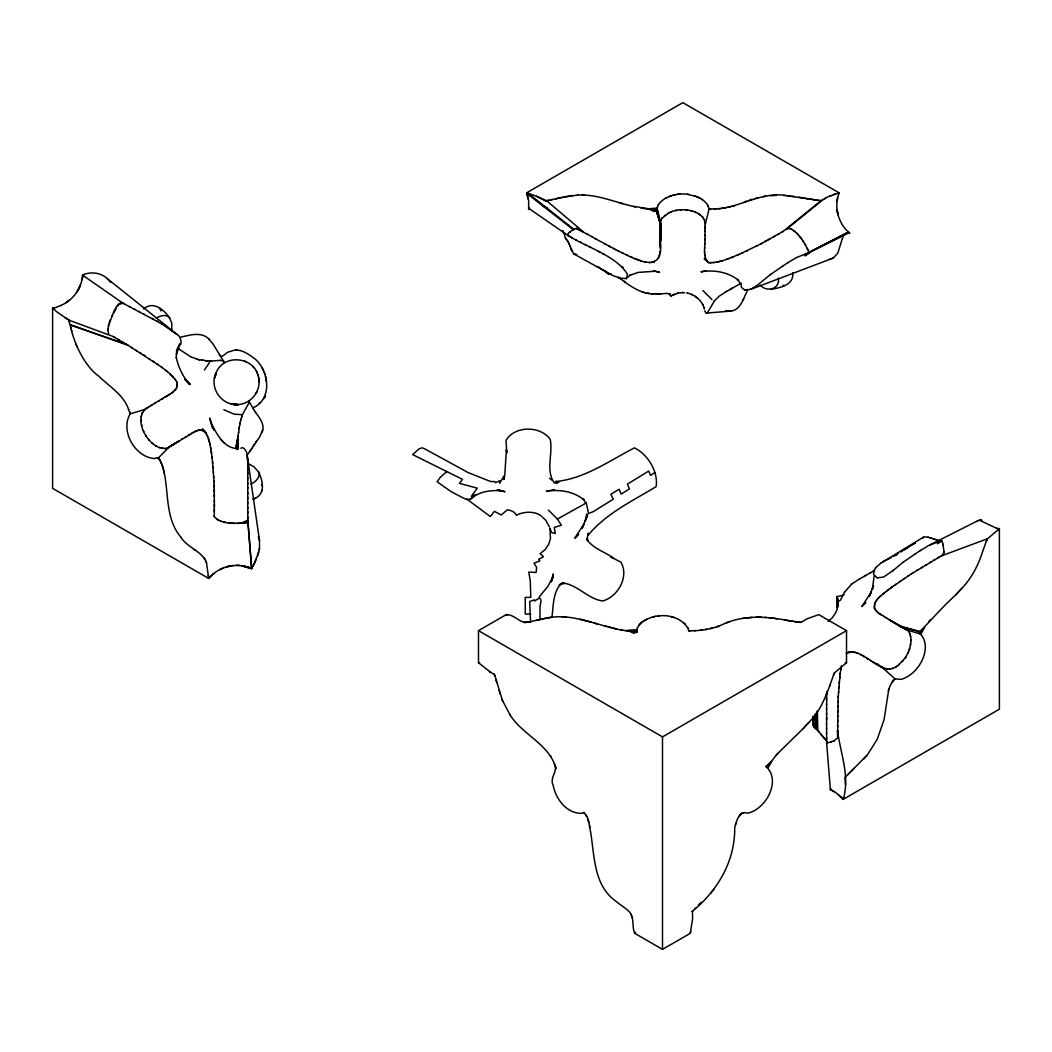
<?xml version="1.0" encoding="UTF-8"?>
<svg xmlns="http://www.w3.org/2000/svg" width="1052" height="1052" viewBox="0 0 1052 1052"><rect width="100%" height="100%" fill="white"/><g stroke="black" fill="none" stroke-linecap="round" stroke-linejoin="round"><path stroke-width="1.5" d="M247.812 502.869L247.785 512.495M247.759 487.51L247.812 503.014M692.124 911.571L693.018 910.611M826.583 723.618L826.648 743.172L830.383 789.487L836.13 792.787L843.165 799.375L999.4 709.179L999.4 528.722L996.546 528.222M826.622 718.766L826.583 723.868M837.3 598.246L837.458 607.241L837.208 597.615M837.76 720.554L837.76 721.685M214.371 501.62L214.371 500.384M236.831 449.27L236.845 443.129M247.812 478.818L247.825 478.095M622.6 253.072C640.063 261.685 663.628 272.968 660.446 241.75L660.485 222.8L660.564 240.711L660.945 228.06L657.066 209.966L654.12 211.597L649.373 208.861L633.567 206.376M837.721 716.912L837.721 715.702M848.556 232.755L848.556 231.979L806.082 253.94L839.772 237.147M247.838 498.609L247.851 497.872M247.785 483.881L247.799 483.157M826.609 719.463L826.675 691.861M826.556 704.735L826.57 704.012M53.836 307.776L52.6 307.934L56.847 311.892L68.774 320.11L112.564 336.285L127.384 344.846L161.811 367.253L169.333 373.21L175.342 379.614L177.144 382.586L177.183 385.492L176.512 388.214L172.16 392.685L144.058 409.688L130.172 413.83C119.981 430.899 134.998 457.383 154.67 458.554C160.206 454.951 161.061 464.234 162.981 467.535M815.274 728.102L814.721 714.571M838.155 697.515L840.193 673.004M214.384 504.105L214.279 516.65C222.406 525.356 236.989 523.475 247.877 522.331L247.785 511.864M247.759 488.233L247.825 463.34M826.583 699.672L826.596 698.949M826.53 708.351L826.53 709.087M539.926 619.654L540.044 606.268L541.136 600.363L539.65 597.838L534.6 601.008L534.429 599.89L529.669 601.494L530.55 622.376M739.464 254.255C729.444 258.121 719.068 263.552 708.062 262.513C701.645 254.834 706.129 243.538 704.971 234.793M814.472 727.261L812.88 725.091L813.025 716.386M826.543 728.247L826.543 729.01M214.292 509.102L214.306 511.693M214.358 506.617L214.161 485.367M247.864 473.808L247.864 473.071M826.635 694.662L826.635 693.926M813.827 726.603L813.853 724.092L813.709 726.472M660.446 224.313L660.077 248.062M660.196 244.879L660.498 222.051L657.145 208.086L658.394 204.561M837.76 712.072L837.813 710.863M838.115 702.394L838.128 701.184M214.24 515.625L214.279 516.65M704.985 230.493L704.985 235.701M704.748 310.827L705.248 311.602M812.894 716.451L812.907 725.157M704.958 231.453L705.037 228.074M705.037 228.363L705.169 226.048M704.695 248.43L704.708 247.378M622.613 630.227L620.641 629.898L636.736 632.449L637.078 628.149L640.523 623.389M657.171 207.218L657.079 210.689L651.057 208.94L657.132 208.953L647.953 208.822L657.145 208.086M660.446 224.234L660.538 220.946L662.05 218.106L668.822 213.017M910.874 640.589L910.914 639.498M744.763 290.076L741.436 287.354L741.108 283.974M877.315 577.89L873.62 574.458L874.146 570.302M826.662 743.185L833.92 740.976L837.734 737.662L837.708 725.407M874.133 576.233L872.332 589.186L873.489 586.293M660.958 235.661L661.024 233.702M837.984 707.233L838.023 706.023M176.315 357.956L176.605 350.145L179.682 343.754M813.946 726.735L814.629 727.419L814.761 724.065L815.852 724.052M660.748 238.672L660.682 239.751M704.787 244.222L704.827 243.17M704.971 240.001L704.985 238.949M843.165 799.375C850.24 776.442 840.324 753.048 837.471 730.285L837.721 737.689M837.668 726.616L838.22 696.358M237.489 448.415L237.371 440.564L240.08 422.562M626.19 278.583L627.505 274.704M654.186 262.369L654.239 261.29M660.143 245.944L660.34 242.788M838.773 687.955L838.838 686.746M247.812 517.045L247.812 518.031M826.583 737.899L826.583 738.885M838.562 692.768L838.628 691.558M141.231 416.947L141.297 415.935M238.633 432.661L238.672 431.991M944.104 552.787L944.157 552.129M240.001 422.865L242.381 414.725L249.403 402.153M704.472 308.946L704.09 307.749M839.141 683.142L839.246 681.933M705.064 227.311C707.523 209.295 679.382 205.995 667.888 213.438M259.476 548.592L259.502 540.544L247.207 455.437C247.47 451.676 243.209 445.759 240.816 448.257M551.853 617.445C553.589 606.215 552.655 593.026 560.729 584.084L559.204 584.833L564.306 583.465L561.913 582.9C577.18 584.097 588.147 599.324 602.783 600.942C618.037 596.76 629.385 576.351 620.851 562.11L610.817 557.021L613.658 558.125C604.624 551.787 592.749 548.46 586.424 538.926L587.95 540.846L587.371 537.178L588.239 533.167L588.344 534.968C606.268 513.363 632.502 500.976 656.119 486.642C658.513 471.927 647.756 454.24 634.461 447.876C609.437 460.658 585.096 478.45 556.363 481.5L559.02 482.053L555.469 481.461L557.258 483.355L554.141 482.75C545.449 470.257 553.181 453.294 550.183 439.249C540.268 425.6 514.704 425.521 505.999 440.433L506.762 452.847L506.406 449.612L504.75 475.451L503.829 479.541L504.066 475.885L499.568 483.249L499.713 480.777L495.36 482.658L494.874 481.606L490.508 481.487L467.982 472.506L424.074 448.481L421.878 447.863L419.025 448.888L412.621 454.582L462.538 479.383L459.382 483.381L477.292 488.154L471.388 496.281L475.438 494.729L470.915 498.819L468.232 499.647L465.221 498.977L451.334 491.81L437.106 481.75L440.249 477.371L446.903 471.454M840.022 674.569L841.403 665.903M107.791 329.723L107.869 328.855M839.798 677.028L839.667 678.303M82.464 276.439L82.621 274.888C90.985 271.482 100.703 272.363 107.712 278.951L176.236 333.786C180.615 335.549 182.706 344.201 179.616 345.358M528.814 207.862L529.616 208.151L528.867 207.901L528.656 209.48L528.656 200.748L526.697 192.792L682.84 102.636L839.115 192.858C833.71 206.757 838.089 223.826 849.806 233.189L848.793 232.834L806.397 253.861L848.556 231.979L848.793 232.834M778.401 278.123C780.084 289.09 766.934 292.719 760.241 285.105M792.708 272.889C794.063 285.316 780.216 287.643 770.958 289.353M660.446 241.802L660.564 240.763M837.182 201.024L837.629 197.395M214.779 376.34C211.163 389.266 221.012 403.521 234.478 404.389M259.265 549.565L259.515 548.053M837.458 607.241L837.563 606.465M659.814 252.178L659.959 251.165M238.173 435.962L237.962 437.237M874.304 605.913C875.264 598.443 882.786 594.604 887.967 590.054M812.828 724.894L813.683 724.092M238.935 428.519L239.159 427.125M692.426 911.242L692.624 918.646L690.283 933.321L662.497 949.364L634.619 933.269C631.673 926.181 634.777 916.779 628.675 911.098C624.941 907.679 620.548 905.088 616.696 901.827C593.512 885.968 594.617 856.473 590.593 831.816C589.002 826.267 588.844 810.566 580.546 813.354C566.292 812.854 555.772 798.862 553.286 785.765C548.973 777.783 558.638 770.919 554.378 763.949M252.809 407.887C272.363 399.839 269.522 371.198 255.097 359.048C248.456 353.959 239.12 347.068 230.414 351.539C226.706 350.71 221.236 360.363 219.487 354.511M842.192 238.988L837.826 253.137L833.302 258.016L750.865 289.313L744.553 290.01M840.719 669.677L840.942 668.414M171.765 331.104L171.818 323.398L169.688 318.033C163.967 309.656 153.263 300.504 143.637 308.972M235.99 448.178L237.739 438.566M552.247 579.323L553.247 573.971L551.274 581.901L553.352 576.049L547.776 586.503L539.203 596.905M82.424 276.452C81.188 289.221 72.417 300.596 60.661 305.553M659.367 255.084L659.538 254.124M235.727 448.415L237.371 440.564L237.463 448.599M237.108 441.814L236.976 442.471M262.198 432.043C264.986 425.021 260.252 418.578 256.162 413.265M910.427 645.06L910.664 643.89M262.645 429.926L259.712 436.896L246.773 455.779M907.902 653.305C910.795 646.27 912.978 637.025 907.929 630.45L896.528 624.046M239.672 424.324L239.83 423.601M108.29 326.173L108.514 325.213M258.069 554.062L259.371 549.105M586.858 513.863L585.254 520.858L587.568 515.072M636.736 632.449L636.697 631.7L633.777 633.37L628.833 630.621M875.027 603.046L875.935 601.1M258.726 551.892L258.476 552.773M694.386 195.856C700.763 197.894 707.746 201.945 709.074 209.019L705.34 224.115L705.3 222.235M176.986 386.084L177.144 384.532M240.75 419.88L241 419.143M81.767 279.964L83.739 275.006M874.777 604.032L874.422 608.424L878.183 612.829L902.826 627.873M214.384 378.352L215.791 373.473M241.973 416.158L241.736 416.947M660.524 221.301L660.774 220.499M142.02 413.252L142.27 412.384M692.453 911.216C717.753 890.544 735.138 861.075 734.717 827.635C736.479 821.441 738.925 810.053 747.67 813.222C766.001 809.317 781.57 780.479 766.04 766.527M888.309 690.743C889.256 687.429 890.728 684.273 892.688 681.433C894.529 676.318 900.117 681.249 903.629 678.408C920.027 672.504 933.887 645.678 918.935 632.568M658.789 256.846L659.052 255.991M109.145 323.109C112.183 318.519 116.456 297.9 124.32 303.897M214.608 377.76L216.068 373.013L214.621 377.418M242.184 415.395L242.407 414.672L234.109 414.172L223.866 409.728M843.73 235.096L843.572 235.622A9.231 5.326 60 0 0 843.494 235.885L842.363 238.633M237.673 404.468C252.007 404.389 262.527 388.793 258.135 375.419M254.032 564.017L258.332 553.221M835.775 612.632L832.303 617.84L828.121 621.351M836.038 611.764C838.694 608.832 837.405 597.365 837.116 597.049M735.414 824.742L735.913 823.151M888.795 689.192L884.061 719.673L877.236 739.28L867.532 754.665L845.032 777.52L845.506 784.687M257.569 555.627L257.793 554.904M176.381 354.603L179.221 346.292M768.118 765.238L777.612 753.587L803.11 728.655A69.222 39.963 -60 0 1 808.751 722.527C822.217 709.337 827.74 691.164 833.934 673.938A12.519 7.232 -60 0 1 834.341 672.978L846.518 662.681L846.518 630.648L818.772 614.631L807.042 618.8L801.151 622.376L789.986 620.904L792.748 621.324M982.91 550.761L986.815 539.978A12.519 7.232 -60 0 1 987.223 539.018L999.4 528.722M214.91 376.774L216.423 372.474M247.877 463.564L253.756 466.562L258.779 472.19C260.501 477.582 255.399 481.921 251.034 483.959M829.541 686.088L829.804 685.378M982.686 551.419C978.321 565.095 971.693 578.179 961.633 588.568A69.235 39.963 -60 0 0 955.992 594.709C942.684 606.439 931.059 620.575 918.698 632.66M246.405 522.555L247.877 521.582L247.601 522.371L240.224 523.212M214.779 377.089L216.331 372.842M110.263 319.874L107.777 329.46L108.645 333.905M909.23 649.755L909.678 648.571M908.336 652.135L905.364 657.789L898.526 664.917M707.549 312.589L714.466 300.819M840.548 599.956L844.795 591.776M262.145 490.377L261.948 490.889M833.473 675.055L833.776 674.293M986.355 541.096L986.671 540.347M78.466 289.576L80.386 284.868M264.525 397.63L265.367 395.578M255.518 560.861L254.321 563.425M833.934 673.938L834.446 672.741M986.815 539.978L987.328 538.795L941.514 555.851L944.157 552.668L942.934 544.121M255.741 560.295L256.083 559.467M825.859 695.964L826.267 695.017M743.014 300.057L747.801 289.616M587.568 514.954L582.19 528.17L584.202 523.594L574.773 538.19L578.666 534.1L575.773 537.138M873.462 585.938L869.268 596.497L871.28 591.921L861.838 606.531L865.73 602.428L862.837 605.465M176.249 388.569L176.618 387.78M111.696 316.481L112.235 315.337M254.229 563.622L253.269 565.529M743.685 298.689C741.265 304.094 737.662 310.34 731.14 311.063L706.536 313.088M77.506 290.97L79.742 286.446M253.085 565.897L253.466 565.161M253.177 565.713L251.612 568.632L241.316 565.739M254.545 444.062L253.361 446.219M658.302 204.719C665.022 195.488 678.093 192.726 688.902 194.488M767.973 768.039L771.773 761.319M924.655 627.36L920.855 634.093L907.1 630.03L888.979 619.654M690.743 931.507L690.283 933.321M842.849 798.981L843.625 797.561M922.749 537.993L924.208 536.836L928.272 537.256M768.828 764.659L767.21 767.644L769.446 764.133M921.71 630.713L920.092 633.698L922.328 630.174M874.396 569.855L875.632 568.001M263.881 398.563L264.959 396.604M113.458 313.049L115.378 309.683L114.694 310.735M905.312 657.855L905.956 656.724M76.546 292.364L79.11 288.011M654.778 472.545L650.557 475.412L648.676 471.046L627.413 484.17L629.438 488.93L621.193 494.098L619.102 489.272L610.936 494.216L613.237 499.227L593.236 511.68L588.581 513.481L586.135 502.448M114.063 311.905L116.088 308.604M977.229 521.121L979.096 520.319M851.765 583.965L844.611 592.013M216.436 371.961C224.405 353.853 253.335 356.773 258.174 375.511M765.856 766.553L768.486 764.922M255.754 393.658L257.043 391.673M738.938 816.707L739.385 816.023M891.82 682.748L892.267 682.064M981.069 519.872L979.096 520.319M204.404 370.041L209.545 362.467M251.362 449.27L252.02 448.323M175.723 389.253L174.606 390.752M658.026 258.45L658.539 257.714M740.082 814.984L741.897 812.88L743.028 812.999M892.964 681.038L895.042 678.842L880.984 666.442L882.838 667.731M839.798 600.705L839.325 600.916M117.745 306.119L118.192 305.501M876.303 567.186L875.474 568.198M256.517 441.235L255.833 442.103M661.892 218.408L662.431 217.725M714.242 301.096L718.95 296.362L726.577 291.378M846.781 652.897L846.202 653.621C864.586 644.771 881.247 681.472 899.421 664.285M876.697 600.205L877.447 599.298M922.893 537.782L923.301 537.256L880.932 563.109M249.837 451.203L250.626 450.269M876.316 567.173L880.682 563.254M53.218 308.512L60.819 305.488M713.821 889.584L710.692 893.082M866.677 755.665L863.587 759.136M803.11 728.655L808.751 722.527M955.992 594.709L961.633 588.568M52.6 307.934L52.6 488.325L208.73 578.468C218.974 566.081 237.081 562.07 251.783 568.343L242.986 566.042L251.678 568.54L247.851 520.082L241.5 523.12M634.619 933.269L635.592 932.177M902.077 661.761L902.918 660.84M777.678 753.521L776.166 755.112M930.56 619.562L929.048 621.167M591.96 236.726L576.417 228.376C574.155 229.047 563.754 234.386 569.066 236.108M157.182 457.765L158.418 457.883L169.096 447.061L178.261 441.485M878.17 598.312L879.051 597.418M565.305 237.752L568.08 241.644L573.669 253.808L612.948 275.624L620.456 278.254L626.348 278.517M849.122 773.299L850.121 772.299M639.024 624.888C651.661 611.909 678.356 612.132 687.916 628.36M569.697 232.479L570.434 231.742M699.633 903.852L699.659 903.839A45.052 26.011 -60 0 0 698.436 905.049M852.514 769.906L852.541 769.88A45.052 26.011 -60 0 0 851.318 771.103M213.858 573.485L208.73 578.468M224.655 362.677L220.447 356.273M671.097 296.125L669.44 293.534M879.998 596.589L880.945 595.748M626.256 278.609L630.608 274.769L629.964 275.243L638.34 272.389L655.278 271.245M920.645 631.608L921.368 630.963M750.589 289.405L757.401 285.21L770.537 274.427M892.819 570.789L903.076 562.241M882.865 594.078L884.956 592.447M919.317 632.383L923.866 628.452M770.971 762.411L765.817 766.606M893.332 570.368L883.68 577.022L877.118 577.837M252.993 408.215L248.772 400.983M943.289 554.733L911.703 573.669M839.115 192.858L827.385 197.04L821.073 200.682L782.912 231.545L760.78 243.906L739.424 254.282M822.94 199.722L786.317 229.441L788.987 228.389L791.919 229.375M173.12 391.909L171.45 393.185M886.941 590.856L889.006 589.291M851.489 584.176L859.116 579.192M66.986 302.016L69.734 299.912M251.283 568.422L252.099 567.817M830.87 788.671L830.133 789.408L834.565 791.893M253.203 499.24C265.643 494.742 263.276 482.276 258.779 472.19M888.019 590.027L892.122 587.029M891.136 587.752L908.547 575.786M770.288 274.611L782.819 266.051M902.826 562.439L915.358 553.865M895.239 584.767L896.265 584.018M903.379 579.021L904.431 578.284M903.865 549.749L905.259 548.75M892.175 587.003L893.201 586.266M245.208 522.726L247.864 520.832L243.959 522.91M782.557 266.235L787.961 262.592M915.095 554.049L920.5 550.42M169.096 447.061L168.254 447.639L193.147 432.556M977.966 520.622L929.218 545.278L930.152 544.857M900.933 551.84L902.182 550.972M156.222 318.191C160.088 315.692 166.44 313.693 169.753 318.125M664.391 215.765L665.232 215.187M641.286 622.639L643.219 621.324M179.129 440.985L169.977 446.442M151.751 405.283L150.791 405.862M259.16 403.258L260.081 402.64M791.262 228.968C800.007 234.372 805.385 243.827 809.304 253.059L805.082 255.925L804.438 254.439L796.627 257.49M943.289 545.186L941.842 540.886L937.621 543.739L936.977 542.253L929.547 545.133M899.368 581.901L900.394 581.191M787.685 262.776L796.693 257.451M920.224 550.604L928.351 545.751M168.833 394.973L169.727 394.368M912.689 572.998L907.6 576.351M644.205 620.667L647.545 618.944M181.707 439.223L182.575 438.658M895.778 666.823L896.698 666.232M166.979 396.104L167.912 395.539M895.462 555.009L898.145 553.313M900.828 551.603L904.838 549.052M470.915 498.819C479.107 491.521 490.219 490.087 500.739 490.732L497.28 489.982L505.052 491.744L497.57 489.667M904.549 549.657L908.573 547.119M912.597 544.581L915.279 542.885L904.26 549.617M929.692 562.702L930.744 562.044M896.199 554.93L896.922 554.483M926.496 564.687L925.497 565.318M933.86 560.098L934.978 559.454M65.5 302.923L68.459 301.096M165.085 397.288L166.045 396.709M162.245 399.024L163.191 398.445M824.4 198.841L825.873 197.934M154.565 403.508L155.591 402.903M782.109 232.032L783.175 231.387M922.262 567.252L921.25 567.856M148.884 406.993C131.763 415.593 145.255 443.326 160.193 447.797M158.444 401.325L159.404 400.759M171.713 445.206L172.633 444.667M893.871 556.271L897.198 554.312M188.795 435.002L189.662 434.489M777.875 234.583L778.94 233.952M818.916 731.85L812.946 724.092L812.788 724.775M185.297 437.145L186.191 436.633M490.916 672.478L478.489 662.747L478.489 630.648L506.341 614.565C513.915 614.381 519.267 622.416 526.25 622.521M478.489 630.648L662.497 736.887L846.518 630.648M174.474 443.615L177.236 442.05M866.006 575.352L864.192 576.391M874.685 570.408L872.897 571.42M732.429 288.13L741.121 283.172M865.757 575.497L869.938 573.103M869.951 573.09L873.121 571.302M938.174 557.639L939.41 556.968M726.327 291.509L730.062 289.471M731.39 288.721L729.812 289.602M731.903 288.419L732.679 287.985M859.352 579.06L864.442 576.246M731.364 288.721L732.166 288.274M548.394 510.049L557.415 519.07L585.885 503.172M916.936 570.289L918.015 569.684M193.91 432.122C209.966 422.878 210.4 448.915 212.267 458.396M919.658 632.16L920.303 631.818L899.052 625.73M760.543 244.025L761.622 243.433M764.843 241.618L765.935 241.026M191.438 433.529L195.554 431.294M768.052 239.869L770.274 238.672M883.167 561.676L883.969 561.255M883.693 561.4L887.467 559.48M773.536 236.937L774.627 236.358M756.164 246.286L757.256 245.721M672.504 295.217L673.175 294.862M673.845 294.521L674.595 294.165M788.145 195.843C763.489 190.859 742.331 206.284 718.726 208.73M253.059 499.305L255.241 498.201M219.855 569.605L223.037 568.198M889.348 558.573L888.269 559.085M890.649 557.941L890.926 557.81M689.639 630.792C700.514 630.845 711.547 629.201 721.593 624.98C742.896 614.421 767.355 616.367 789.96 620.904M666.718 197.697L665.535 198.236M746.236 251.231L747.367 250.718M669.072 196.632L671.597 195.711M670.874 212.083L671.899 211.623M741.739 253.269L742.87 252.769M737.163 255.255L738.32 254.768M833.21 741.239L834.039 740.91M744.185 202.05L746.71 201.037M829.37 196.237L831.382 195.448M833.421 194.62L835.512 193.792M197.973 430.36L196.461 430.952M733.691 256.701L731.258 257.608M507.695 614.947L506.643 615.341L506.341 614.565M722.698 260.725L721.554 260.962M830.607 742.212L831.474 741.897M168.254 447.639L165.664 448.586L159.312 447.547M728.904 258.476L726.472 259.292M118.981 304.501L122.913 303.147L162.179 324.134M892.122 668.559L893.016 668.244M749.432 200.13L752.114 199.209M804.162 254.531L809.304 253.059M726.445 622.784L729.089 621.903M848.267 652.082L848.951 651.859M833 258.161L829.502 259.252M716.728 626.847L719.305 626.045M677.58 293.245L678.369 293.035M672.938 195.33L675.66 194.594M652.595 617.103L655.304 616.367M936.701 542.359L941.842 540.886M732.718 206.337L734.691 205.771M719.068 261.593L720.304 261.251M610.699 274.059L608.332 274.007L606.715 272.586M611.067 273.967L609.069 274.099M675.41 210.624L676.594 210.321M754.955 198.499L757.821 197.763M561.4 197.592L577.614 195.028M554.457 489.601L546.409 491.31C559.269 489.114 573.458 491.363 583.807 499.7L583.255 498.753L585.701 503.158M527.986 622.166L544.87 618.497M226.246 566.949L231.23 565.805M710.389 628.557L712.375 628.11M555.916 198.815L557.165 198.526M557.81 198.381L562.097 197.434M537.467 620.154L536.191 620.443M542.438 619.049C569.119 611.383 594.972 624.901 620.746 629.924M558.507 198.236L545.58 200.945M539.61 619.681L538.151 619.996M716.649 262.211L717.832 261.948M220.828 360.336L209.309 361.165M670.453 295.033L667.336 293.363L659.117 294.073M559.217 198.065L559.953 197.907M563.491 197.105L564.319 196.921M730.732 206.784L727.392 207.494M541.057 619.365L541.754 619.207M889.44 669.322L890.321 669.125M552.313 199.578L550.814 199.893M165.348 448.586L166.111 448.415M227.889 566.489L232.886 565.463M530.905 621.574L528.788 622.008M546.632 200.735L547.513 200.564M528.393 622.087L523.909 622.508M705.866 270.851L700.934 271.824C713.795 269.628 727.984 271.876 738.346 280.213L737.794 279.267L740.227 283.672M547.934 200.472L548.736 200.314M820.402 200.616L821.494 200.603M650.267 262.671L649.163 262.698M179.918 337.35C189.478 335.246 201.484 331.051 209.322 339.454M566.121 196.54L567.081 196.369M849.529 651.806L851.462 651.609M545.778 618.313L547.737 617.971M763.002 196.658L765.54 196.211M742.659 618.431L752.246 617.379M572.419 195.54L568.08 196.198M550.893 617.445L548.763 617.8M198.789 430.202L199.564 430.084M724.526 207.954L725.722 207.757M653.305 262.408L654.305 262.25M705.366 629.53L707.049 629.267M720.778 208.533L721.567 208.414M700.435 630.306L702.131 630.056M722.474 208.27L723.487 208.125M660.432 293.929L651.675 293.824M677.12 194.41L680.052 194.041M683.064 292.587L678.238 293.048L671.071 295.954L669.532 293.442M658.236 615.999L659.709 615.801M680.302 209.848L681.696 209.742M478.489 662.747L479.567 662.602M710.521 262.698L711.297 262.619M713.256 262.605L714.308 262.474M658.46 294.152L657.224 294.271M242.775 523.028L244.025 522.91M211.531 361.191L210.887 361.23M625.756 630.556L636.802 629.859M720.002 208.625L709.14 209.019M770.524 195.751L776.468 195.343M651.267 262.487L652.266 262.435M715.728 208.888L716.662 208.848M784.174 285.486L783.082 285.316M714.124 208.94L714.9 208.914M731.14 311.063L725.643 310.866M694.557 630.687L695.385 630.661M852.173 651.596L853.711 651.885M562.084 616.722L565.95 616.88M577.614 195.028C597.589 194.015 616.222 202.852 635.421 206.889M582.427 194.949L584.333 194.909M656.356 294.218L655.58 294.205M210.124 361.178L198.644 359.679L191.017 356.93M801.151 622.376L799.744 622.35M530.892 614.039L525.277 614.105L525.224 597.444L530.787 597.312L530.261 580.533L528.722 572.078L536.073 572.472L536.691 567.409L533.943 563.201L539.873 560.887L538.637 559.375L543.476 556.692L540.097 553.654L545.238 549.512L548.697 544.292L550.472 538.637L549.959 528.236L551.59 532.496L555.298 533.495L554.272 527.433L561.347 525.198L557.415 519.07M710.56 209.019L709.232 209.019M235.806 349.961L236.924 349.961M237.66 523.317L238.962 523.317M236.266 565.424L239.659 565.437M220.539 360.336L223.563 361.257L224.576 362.572M688.889 630.792L690.217 630.792M233.741 523.304L235.043 523.317M756.112 617.116L761.556 617.261M689.126 630.792L687.719 627.505M646.099 208.783L656.921 210.571M783.595 195.54L785.252 195.593M886.928 669.453L887.73 669.48M576.759 254.558L576.009 254.492M525.224 622.14L527.88 622.258M233.018 404.402L238.094 404.796L232.255 404.257L237.805 404.547M628.228 630.595L636.776 630.727L630.7 630.713L636.578 632.344M232.255 404.257L238.383 404.691M687.022 292.982C695.017 294.599 702 300.57 704.367 308.446M764.909 617.366L766.421 617.485M237.976 448.612C224.089 448.336 218.185 435.791 211.807 424.89L214.174 430.242L209.65 418.117L212.346 427.783M979.859 520.398L996.546 528.222M232.479 523.199L228.718 522.844L229.954 522.976M786.764 195.711L816.891 200.143M645.428 208.73L641.089 208.151M769.157 617.761L771.773 618.024M682.353 292.509L684.642 292.745M687.206 292.995L687.745 293.179M789.5 195.974L790.828 196.119M685.602 209.861L686.877 209.992M709.679 262.776L707.891 262.303M653.213 294.06C639.682 293.547 628.728 285.053 618.405 277.189L618.931 277.57M206.981 361.033L205.442 360.797M794.484 196.527L792.169 196.251M771.879 618.024L774.14 618.3M645.612 292.811L644.876 292.719M199.38 359.784L198.644 359.679M821.02 200.695L816.365 200.064M819.416 200.498L818.272 200.34M230.625 403.613L236.595 404.402M799.388 622.311L797.455 622.048M231.361 403.758L237.121 404.586M810.329 199.13L811.421 199.301M647.795 293.1L649.36 293.337M201.563 360.073L203.128 360.31M813.63 199.643L811.973 199.38M815.261 199.893L814.169 199.722M796.509 621.916L794.365 621.587M576.312 254.545L573.669 253.808M786.62 620.378L784.49 620.022M809.711 199.038L806.963 198.604M575.207 254.36L574.221 254.097M775.245 618.471L777.362 618.8M788.698 620.706L787.33 620.483M798.718 197.197L802.452 197.829M545.528 200.958L536.691 196.303L526.697 192.792M225.207 522.265L224.102 522.042M806.266 198.486L804.833 198.249M803.307 197.973L804.096 198.118M846.518 662.681L845.492 662.497L845.69 663.483M687.482 194.225L696.95 196.75M542.779 206.06L547.448 208.02M936.504 539.873L928.035 537.191M616.84 629.043L613.224 628.149M653.226 270.824L659.578 272.258L656.053 271.455M161.982 448.31L162.863 448.52M644.495 261.803L645.678 262.079M580.073 619.286L585.583 620.667M604.768 625.914L607.057 626.466M591.29 622.258L585.662 620.693M643.495 292.338L642.825 292.154M197.289 359.324L196.632 359.127M619.983 202.944L622.679 203.654M901.327 627.018L900.578 626.597L920.303 631.818M251.783 568.343L247.943 567.317L251.244 568.501M930.218 537.703L931.165 538.019M609.226 627.058L611.291 627.636M690.599 210.702L691.769 211.018M671.413 616.801L674.043 617.629M933.032 538.585L933.834 538.821M200.393 429.952L201.103 430.163M640.852 260.725L639.563 260.291M618.971 277.61L619.865 278.109M594.183 623.034L596.918 623.902M220.105 520.924L221.038 521.227M126.279 344.214L70.076 324.923L68.669 319.611L65.027 317.665M937.49 540.228L939.581 541.083M854.54 652.122L855.342 652.424M935.557 539.531L937.989 540.412M244.524 361.112L245.997 361.664M631.187 257.043L632.357 257.503M637.131 259.344L638.354 259.805M634.724 258.476L635.908 258.95M938.003 540.426L940.12 541.307M544.91 206.823L543.818 206.337M691.506 294.389L692.229 294.691M856.999 653.108L857.906 653.529M218.5 520.253L216.475 519.149M695.109 212.188L696.135 212.649M536.691 196.303L546.632 200.735L583.4 231.94L576.233 228.442M627.768 255.465L626.624 254.952M627.439 274.256C616.117 255.702 587.568 247.707 568.488 235.819L528.932 208.52M622.153 252.861L623.271 253.387M622.521 253.032L615.591 249.574M706.313 313.036L705.576 312.418M202.536 430.399L204.864 431.044L202.471 428.743M617.734 250.731L618.826 251.283M595.143 238.58L615.749 249.653M610.055 274.204L602.691 269.864M599.601 252.099L598.299 251.428M153.368 319.072L152.067 318.401M609.069 246.234L610.16 246.786M489.417 671.715L494.558 674.424L502.356 700.303L510.299 715.307M179.037 349.146L178.498 348.764L190.517 356.641M575.812 239.619L576.483 239.948M129.58 306.579L130.251 306.921M139.561 311.8L138.903 311.458M585.136 244.485L585.793 244.84M589.764 246.891L590.422 247.233M143.532 313.864L144.19 314.206M580.48 242.026L581.138 242.381M134.248 308.999L134.906 309.354M698.133 197.276L700.343 198.447M613.434 248.417L614.513 248.995M604.795 243.998L605.82 244.537M887.073 618.642L886.297 618.129M899.802 626.177L905.759 629.346L900.578 626.597M571.157 237.252L571.828 237.62M875.225 663.181L879.104 665.258M602.783 253.795L604.058 254.492M156.551 320.768L157.826 321.465M113.642 336.85L114.707 337.429M586.648 233.689L587.713 234.28M896.764 624.191L906.429 629.688L889.939 620.18L890.834 620.68M155.604 445.614L156.524 446.127M877.197 664.114L878.157 664.667M838.694 600.771L837.747 599.206M870.517 660.498L871.451 661.037M596.063 239.12L591.75 236.608M866.769 658.499L867.69 659.025M139.837 352.486L140.85 353.077M876.211 663.654L883.759 668.375M541.859 516.585C535.126 510.154 521.871 511.89 516.453 515.362C515.099 511.653 510.956 510.536 507.445 509.72L501.252 514.98L494.374 511.351L490.324 516.558L466.772 499.016M117.877 339.27L118.929 339.875M892.583 621.732L894.266 622.771M873.305 662.155L874.238 662.707M844.098 594.919L837.024 596.734L837.221 608.003M122.058 341.755L123.11 342.387M881.839 615.315L880.09 614.184M860.575 654.752L861.443 655.264M135.59 350.014L136.629 350.645M162.153 324.108L177.17 334.641M128.37 345.45L69.958 324.516M863.179 656.382L864.06 656.921M883.627 616.393L884.522 616.959M701.447 199.038L702.46 199.67M699.015 214.174L699.896 214.726M602.336 269.641L599.522 267.787M131.487 347.37L132.513 348.028M143.927 355.037L144.952 355.694M148.963 358.508L149.989 359.179M153.066 361.191L154.092 361.875M598.457 267.077L599.022 267.458L597.93 266.708M82.924 275.374L122.913 303.147M157.182 363.939L158.247 364.676M625.269 282.173L623.652 281.029M897.54 624.664L898.303 625.19M879.327 613.632L877.802 612.474M567.62 240.855L566.41 239.685M161.245 366.846L162.271 367.595M180.891 537.178C187.138 547.605 201.379 550.735 206.218 561.952M193.963 549.512L195.133 550.354M694.964 296.269L697.489 298.124M619.444 277.965L621.377 279.372M704.156 258.884L706.563 260.686M549.617 478.371L552.024 480.172M621.982 266.445L623.402 267.681M837.721 599.022L837.681 604.098L836.945 596.392M816.865 729.431L815.839 728.589L815.668 724.052L815.655 728.431L815.616 713.953M528.038 193.173L573.879 229.283L573.235 229.638L526.986 193.568L528.249 198.999M683.853 622.85L685.496 624.296M165.309 369.923L167.36 371.606M248.759 401.351L249.363 402.022M838.891 795.102L841.692 797.534M816.036 728.747L814.958 727.76M151.975 442.866L152.869 443.628M794.641 231.269L793.918 230.638L795.365 231.927M184.573 379.417L190.478 384.585L185.836 380.035L189.557 384.44C182.943 376.761 178.327 367.266 176.249 357.351M816.654 729.26L818.574 731.311M208.914 339.112L213.135 344.096L219.789 355.063M107.199 278.596L110.71 282.436M208.151 575.746L209.808 577.259L208.638 578.127L206.534 563.096M877.118 611.843L875.856 610.594M702.92 290.562L711.954 299.583M542.793 517.466L545.593 520.096L549.42 526.881M170.266 374.118L171.213 375.012M493.848 673.951L495.058 676.475M702.171 216.567L702.841 217.212M838.023 193.134L838.786 193.884M220.46 439.197L224.589 443.247M705.879 312.72L705.524 312.352M567.462 234.767L568.488 235.819M252.98 366.714L254.071 367.845M796.837 233.268L797.574 234.07M818.745 731.6L827.556 742.081M172.16 375.853L173.041 376.813M554.996 765.409C547.29 743.383 522.41 734.349 510.299 715.307M824.676 738.662L820.81 734.204M180.918 537.217C164.401 517.808 169.333 490.692 162.981 467.535A37.109 21.421 60 0 0 162.376 465.747M174.461 378.575L175.737 380.298M799.086 235.793L801.322 238.633M583.886 812.262L584.57 813.117M706.826 260.975L707.365 261.646M148.556 439.328L149.345 440.341M204.22 557.981L205.166 559.546M606.951 272.902L606.136 271.837M981.187 519.912L981.897 520.858M550.512 755.954L550.972 756.612M255.202 411.832L255.807 412.726M205.324 431.754L205.837 432.543M874.975 609.213L875.435 609.91M255.32 412.003L254.15 410.188M261.461 484.722L262.106 485.695M159.654 308.42L161.061 310.932M160.588 461.657L158.418 457.883L159.036 458.909M802.821 240.698L803.478 241.75M253.874 409.741L252.875 408.005M702.512 304.146L702.92 304.817M605.558 270.903L606.136 271.824M256.28 371.119L257.28 373.25M804.885 243.998L805.516 245.063M158.418 457.883L159.786 460.224M568.067 241.618L568.461 242.512M704.63 219.75L704.367 219.289M707.601 204.916L708.259 206.586M585.675 815.024L586.464 816.431M688.692 630.779L688.337 630.082M705.458 258.411L705.248 257.503M837.944 599.969L837.787 599.416M145.61 435.133L146.215 436.278M565.818 238.791L562.925 230.533M706.392 260.12L706.799 260.935M631.055 914.346L631.476 915.201M262.132 367.858L263.473 370.606M807.318 248.509L807.831 249.64M161.232 462.959L161.6 463.774M568.83 243.354L569.185 244.156M143.782 431.557L143.309 430.492M128.489 409.136L130.172 413.83L129.593 411.726M207.178 435.725L207.56 436.606M264.276 372.5L265.012 374.538M70.326 325.818C73.495 340.809 83.042 364.742 98.717 376.143C109.25 386.492 123.676 394.737 128.62 409.465M555.167 765.803L555.614 766.869M502.79 701.342L501.988 699.317M587.673 819.035L588.055 819.942M161.798 464.234L162.166 465.142M555.351 766.224L556.074 768.565M570.197 246.904L569.855 245.773M571.762 250.994L571.473 250.258M76.099 344.517L76.901 346.542M571.328 249.889L570.855 248.561M176.802 382.034L177.144 382.889M632.068 916.647L632.423 917.896M206.179 561.847L206.547 563.175M206.245 433.319L206.494 434.029M657.776 215.923L660.459 223.55L661.011 229.901L660.261 226.851M588.252 820.507L588.265 820.547A37.057 21.395 60 0 1 588.87 822.335M208.27 438.645L208.664 439.815M499.858 693.123L500.121 693.952M909.638 633.041L909.901 633.83M257.858 374.722L258.332 376.103M499.042 690.572L499.305 691.401M258.345 536.559L259.502 540.544M496.781 682.603L496.491 681.604M70.602 326.804L70.905 327.829M495.965 679.723L496.347 681.104M258.582 537.388L258.831 538.243M71.575 330.157L71.852 331.183M208.993 441.025L209.322 442.248M69.169 321.675L68.998 321.005A10.783 6.22 60 0 1 68.774 320.11L68.774 320.11M660.288 227.837L661.116 231.795M837.3 211.531L838.128 214.871M657.29 214.661L656.172 210.084L660.459 223.55L661.064 230.848M163.454 469.757L163.113 468.206M209.677 443.497L209.953 444.772M910.427 635.566L910.624 636.486M998.374 528.538L998.572 529.537M210.492 447.297L210.742 448.56M247.207 455.411L247.864 464.024M265.932 378.457L266.301 380.495M837.8 601.744L837.024 596.734L837.602 605.676L837.247 597.838M265.459 376.432L266.353 381.547M837.76 600.955L837.024 596.694L837.721 603.322L837.51 599.403M211.176 451.071L211.583 453.517M589.87 827.49L589.554 825.531M163.665 470.731L163.994 472.743M874.501 608.529L874.33 606.82M212.096 457.186L214.043 482.276M141.652 424.587L141.823 425.731M837.155 209.821L837.668 213.214M660.932 228.034L661.011 229.901M704.814 254.584L704.932 255.57M247.549 458.619L247.654 459.934M212.675 462.012L212.793 463.209M258.608 377.773L258.989 381.679M247.877 521.582L251.612 568.632M213.096 466.799L213.188 467.995M213.424 471.572L213.517 472.769M238.291 448.77L237.62 439.21L237.791 449.007M704.603 251.546L704.669 252.585M141.113 420.077L141.192 421.168M213.727 476.332L213.793 477.516M213.964 480.83L214.227 487.05M214.266 489.443L214.332 491.849M817.404 710.85L817.759 730.219M247.93 468.811L247.93 469.613M247.917 468.206L247.93 468.903M816.668 711.731L816.878 729.444M814.761 724.065L814.8 727.589M826.596 713.545L826.596 714.282M247.825 492.691L247.825 493.441M214.358 496.649L214.358 494.282M236.726 448.639L236.7 443.786L236.713 448.704M826.622 717.951L826.622 718.687M815.787 713.848L815.839 728.589M247.772 508.129L247.772 507.419M237.515 439.854L237.542 449.151M826.556 732.718L826.556 733.454M662.497 736.887L662.497 949.364M852.948 769.485A43.171 24.919 -60 0 1 854.158 768.328M847.425 775.022A46.262 26.708 -60 0 1 848.28 774.154M700.053 903.444A43.185 24.932 -60 0 1 701.276 902.274M694.544 908.967A46.262 26.708 -60 0 1 695.385 908.113"/></g></svg>
